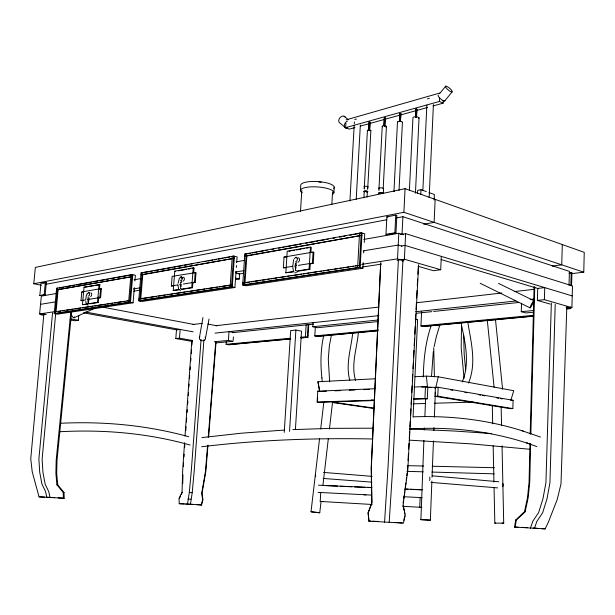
<?xml version="1.0" encoding="UTF-8"?>
<svg xmlns="http://www.w3.org/2000/svg" width="615" height="615" viewBox="0 0 615 615"><rect width="100%" height="100%" fill="white"/><g stroke="black" fill="none" stroke-linecap="round" stroke-linejoin="round"><path stroke-width="0.92" d="M433.744 347.736L434.398 376.895M463.687 335.313L464.156 353.625L465.686 370.322M529.953 443.746L529.069 482.168L527.486 497.85L524.472 511.749L515.647 520.059L514.571 527.07L545.121 528.892L548.442 521.989L557.228 499.511L561.003 483.89L566.815 306.854M530.63 443.4L529.746 482.099L528.154 497.835L525.133 511.788L516.277 520.129L515.193 527.163M182.97 474.719L182.732 483.69M530.184 434.167L534.104 286.675M530.86 433.936L534.75 286.89M566.692 308.13L571.904 307.623L572.48 285.906L405.639 233.639L400.234 234.576M571.381 273.69L583.758 272.168L584.25 252.358L405.054 188.667L35.363 267.417L33.764 283.738L41.251 285.214M562.302 244.555L561.733 264.842L552.232 266.08M569.021 285.368L569.398 271.376L402.894 216.703L396.291 217.956M570.828 285.614L571.174 272.614L569.267 272.845M566.892 308.991L570.705 308.622L570.751 306.824M571.581 285.852L571.927 272.86L571.174 272.614M296.215 265.411L296.192 262.305M555.222 304.24L549.925 482.883L547.004 498.757L542.638 512.795L536.841 521.428L534.42 528.462M550.233 304.094L537.364 300.412L537.733 288.42L544.744 287.62L544.383 299.674L571.904 307.623M551.348 303.064L545.936 482.652L543.014 498.527L538.64 512.564L532.828 521.197L530.407 528.224M533.536 312.212L525.91 312.95L521.266 311.697L521.543 303.21M423.312 377.026C423.589 359.783 425.457 342.432 431.023 326.019M431.507 376.526L433.306 351.672M512.825 408.591L513.102 400.304L438.164 387.258L435.405 387.373L435.013 396.283L510.104 408.652L512.825 408.591L437.772 396.191L435.013 396.283M423.904 440.401L420.891 519.698L430.354 520.159L431.884 481.03M432.03 477.209L433.452 440.947M433.859 430.446L433.975 427.586M434.382 417.085L435.205 396.091M435.282 394.177L435.351 392.27M424.327 429.908L424.412 427.994M424.873 416.547L425.618 398.42M433.06 105.941L443.169 103.143L443.292 100.353M418.077 266.31L433.529 270.731L440.717 269.731L441.309 256.378M437.772 396.191L438.164 387.258M533.12 316.256L423.504 326.519L420.944 325.935L421.606 311.659M429.139 197.6L433.414 104.489M425.488 386.543L427.817 386.95L427.287 398.827L424.95 398.451L425.488 386.543L414.049 387.035M434.136 199.983L434.39 194.501L429.039 192.572M443.169 103.143L439.41 101.444L439.579 97.708M435.159 199.368L434.121 222.369L423.727 224.237M380.624 263.558L371.191 467.992L371.806 502.893L368.047 512.872L368.985 521.128L403.455 523.127L405.277 515.062L403.125 504.7L407.807 469.945L418.638 264.688M380.793 262.605L371.329 467.854L371.944 502.901L368.17 512.918L368.985 521.128M415.448 193.172L419.038 117.972M417.531 193.156L417.662 190.389L421.021 189.689L426.364 191.611M420.806 194.317L421.021 189.689M422.851 190.527L426.856 105.104M413.057 417.247L417.623 319.577L415.217 319.016M89.052 299.075L89.114 297.783M402.026 234.269L402.894 216.703M583.758 272.168L403.894 212.306L405.054 188.667M402.94 259.684L392.639 468.561L389.18 522.542M440.717 269.731L404.386 259.238L405.639 233.639M409.429 189.981L412.949 117.642A3.052 1.053 1.9 0 1 416.793 116.812A3.052 1.053 1.9 0 1 418.723 118.357M415.502 116.827L415.871 109.193L416.447 109.032L416.947 109.247L416.578 116.881M415.632 116.965L415.871 109.193M415.686 116.704L416.055 109.07M416.001 117.042L416.094 115.128M416.032 117.626L416.447 109.032M416.393 117.004L416.816 109.109M393.977 191.111L397.482 122.024M399.473 121.186L399.85 113.652L400.411 113.498L400.911 113.706L400.534 121.24M399.604 121.324L400.027 113.529M399.973 121.393L400.411 113.498M400.357 121.363L400.772 113.567M395.96 233.108L394.876 232.77L395.768 215.142L386.866 216.849L385.966 234.346L387.05 234.684L395.96 233.108L396.844 215.496L395.768 215.142M399.02 190.427L402.425 122.285M402.095 260.998L403.986 260.714L397.528 258.861L398.804 233.262L363.819 239.419M398.397 259.43L387.973 468.292L384.56 522.273M414.794 334.176L415.187 326.557M415.433 321.799L415.825 314.188M416.071 309.422L416.409 302.764M416.655 297.998L417.047 290.388M417.293 285.629L417.631 278.964M417.877 274.205L418.215 267.54M378.917 189.528L382.253 126.275M383.868 125.429L384.26 117.995L384.806 117.842L385.305 118.049L384.729 126.283M384.037 125.314L384.429 117.872M384.367 126.213L384.806 117.842M384.698 126.529L385.167 117.911M383.183 188.797L386.435 126.498M383.614 188.697L383.36 193.471A2.537 0.7 2.7 0 0 379.955 192.633A2.537 0.7 2.7 0 0 378.971 193.725M410.528 415.579L410.882 408.875M411.135 404.086L411.489 397.382M411.735 392.585L412.088 385.882M412.342 381.092L412.688 374.389M412.996 368.639L413.295 362.888M413.595 357.146L413.949 350.435M414.202 345.645L414.548 338.942M364.234 188.759L367.424 130.411M363.903 197.892L364.257 191.457M368.631 130.48L369.085 122.216L369.607 122.07L370.115 122.27L369.715 129.619M368.792 130.365L369.238 122.101M369.161 130.334L369.607 122.07M369.523 130.403L369.969 122.139M364.264 242.448L364.733 233.854L361.22 232.801L244.839 253.987L242.664 284.976L246.161 285.783L362.865 268.232L363.173 262.505M363.696 252.95L363.796 251.043M367.078 197.138L367.378 191.626M367.701 188.951L370.868 130.595M356.2 199.383L360.344 125.06M362.865 268.232L359.329 267.279L361.22 232.801M407.522 470.075L407.783 465.294M408.045 460.512L408.421 453.824M408.683 449.042L408.998 443.307M409.267 438.526L409.636 431.838M409.898 427.056L410.22 421.321M354.955 127.589L349.443 129.119L345.661 127.636L345.914 123.315M349.92 200.951L354.179 125.691M354.286 123.784L354.394 121.878M373.851 400.573L319.469 402.348L317.125 402.018L317.763 391.178L374.966 388.718M317.494 400.35L317.655 397.667M331.846 204.388L332.577 191.942M333.914 192.533L334.229 187.221M372.16 504.477L320.207 501.433L320.73 492.538M300.627 337.281L305.409 336.836L306.147 324.789M297.814 271.207L309.906 269.309L310.26 263.574M310.959 252.096L311.252 247.315L310.444 247.092L287.22 251.212L285.837 272.752L294.093 271.792M308.169 324.274L307.377 337.22L300.689 337.85M298.344 265.38L312.405 263.105L313.081 252.065L313.896 252.288L313.22 263.312L309.468 263.92M301.273 337.966L307.969 337.335L308.761 324.397M377.679 321.607L317.578 327.718L312.827 326.734L313.073 322.66M378.048 330.778L317.363 336.459L314.795 335.944L315.357 326.603M300.489 211.322L301.819 190.266M289.534 431.384L295.9 330.055L301.511 331.193L295.438 429.185M296.999 271L309.091 269.101L310.444 247.092M284.23 432.368L290.687 330.586L295.9 330.055M300.42 190.712L300.75 185.407A16.774 4.697 3.7 0 1 319.362 181.679A16.774 4.697 3.7 0 1 333.676 188.413M286.036 267.717L283.346 267.817L284.045 257.07L313.081 252.065M184.554 442.731L182.678 470.206L182.048 492.092L179.011 498.434L179.234 503.685L201.582 504.953L202.965 499.803L202.051 493.245L205.81 471.59L207.97 445.145M183.339 466.508L183.593 462.726M183.977 457.06L184.177 454.224M184.623 447.612L184.815 444.776M358.368 332.546C357.031 348.444 350.727 364.464 355.608 380.408M185.007 436.096L191.826 340.725M185.799 430.569L186.068 426.772M186.406 422.021L186.676 418.223M187.083 412.527L187.283 409.682M187.69 403.986L187.89 401.134M188.29 395.437L188.498 392.593M236.69 262.636L237.098 256.909L233.623 256.032L141.05 272.891L138.713 300.75L142.119 301.427L234.922 287.474L236.075 271.23M236.352 267.41L236.483 265.503M233.154 340.403L233.408 336.905M235.499 279.579L239.281 278.979L239.635 273.913L235.991 273.052M244.97 283.077L246.876 255.825M352.756 332.692C351.157 348.513 345.361 364.457 349.827 380.378M188.897 386.897L189.105 384.037M189.52 378.317L189.72 375.45M190.135 369.73L190.343 366.871M190.75 361.151L190.958 358.291M191.303 353.525L191.58 349.712M191.918 344.946L192.195 341.133M290.764 338.95L228.634 344.769L226.097 344.315L226.297 341.525M138.713 300.75L231.432 286.682L233.623 256.032M214.397 341.786L228.388 340.418L229.018 331.639L233.715 332.531M234.43 256.232L232.239 286.867L139.505 300.904M201.074 339.534L191.327 470.506L189.305 492.507L187.483 504.262M203.926 339.695L194.225 470.667L192.218 492.677L190.419 504.431M461.542 322.937L461.181 347.521L464.064 378.225M192.495 282.862L195.27 282.408L196.024 272.56L172.123 276.358L171.354 285.983L173.999 285.852M175.805 338.558L179.465 338.173L180.149 329.432L176.49 329.855L175.805 338.558L192.549 341.51M182.478 288.989L191.726 287.536L193.241 267.879L194.04 268.071L193.679 272.745M181.433 289.457L192.526 287.712L192.887 283.038M183.378 284.03L194.471 282.231L195.224 272.376M215.704 342.063L208.247 437.426M216.011 342.463L208.654 436.642M179.58 289.742L173.238 290.441L174.768 271.161L193.241 267.879M207.555 445.952L205.471 471.513L201.697 493.222L202.612 499.795L201.228 504.961M134.908 280.97L135.392 275.274L132.01 274.536L56.618 288.266L54.22 313.565L57.502 314.157L133.063 302.788L134.347 287.612M142.15 272.691L139.813 300.581L140.597 300.743M140.758 298.882L142.772 274.721M54.22 313.565L129.665 302.119L132.01 274.536M89.029 303.672L97.501 302.342L99.084 284.584L99.861 284.745L99.438 289.411M89.805 303.818L98.277 302.495L98.777 296.891M87.584 299.567L99.815 297.583L100.606 288.689L101.383 288.842L100.591 297.737L97.77 298.19M70.102 319.915L74.815 320.746L78.336 320.261L78.766 315.557M83.648 300.481L80.996 300.635L81.795 291.925L100.606 288.689M87.922 304.118L82.441 304.709L84.04 287.251L99.084 284.584M43.903 313.519L30.75 458.828L32.234 471.874L39.053 496.859L64.191 498.273L64.022 492.477L57.733 484.897L56.695 473.312L57.003 460.404L71.448 313.642M52.552 312.889L38.876 459.044L39.706 472.189L41.897 483.982L45.518 491.5L46.84 497.435M57.518 288.097L55.119 313.427L55.88 313.565M55.734 313.066L42.112 459.228L42.95 472.374L45.149 484.166L48.777 491.693L50.099 497.62M56.057 311.69L58.187 289.188M39.814 295.561L44.157 294.793L45.349 282.385L46.348 282.577L45.156 294.985L39.814 295.561L41.005 283.215L45.349 282.385M43.865 314.719L39.606 313.965L41.336 296.107L56.465 293.447M70.787 312.159L56.188 460.289L55.888 473.235L56.918 484.851L63.23 492.454L63.391 498.265M295.315 264.811L295.469 263.228M315.303 512.326L311.021 511.772L319.577 438.518M320.692 429.001L323.805 402.364M311.021 511.772L319.754 512.787L321.076 501.371M322.944 485.189L328.341 438.564M329.44 429.047L332.638 401.449M178.05 283.323L179.457 277.957M180.38 283.569L180.541 282.154M405.885 482.906L404.931 490.216M406.238 480.154L406.584 477.401M406.823 475.572L407.168 472.82M87.937 298.652L88.099 297.376M403.117 502.878L403.502 500.164M403.763 498.358L404.155 495.644M404.409 493.83L404.67 492.023M199.36 337.95L202.958 317.555M296.061 266.987L295.484 269.562M205.448 338.458L209.039 319.024M323.813 335.137C320.592 349.189 320.338 363.742 321.906 378.033M180.995 286.751L181.256 285.475M434.113 346.675L436.296 336.812L439.94 324.643M421.713 387.127L435.866 387.358L438.234 376.803L513.756 390.71L510.834 400.365M331.493 334.591L329.363 345.861L328.287 359.037L329.663 381.923M88.883 300.351L88.306 302.442M403.794 520.359L404.801 515.9M293.647 259.668L292.725 266.349L293.355 271.038M462.242 381.984C469.783 363.857 465.624 344.561 461.757 326.204M468.499 383.045C476.794 363.119 471.021 342.094 467.738 321.906M179.426 498.442L180.564 496.067M181.317 494.491L182.455 492.115M87.184 293.578L86.284 295.661L85.723 299.912L80.996 300.635M439.51 93.749L445.76 86.108M444.599 101.06L452.017 92.05A4.42 1.107 40.3 0 0 448.55 87.415A4.42 1.107 40.3 0 0 446.083 87.776A4.42 1.107 40.3 0 0 452.017 92.05M296.699 272.491L297.376 271.684M88.483 292.732L89.06 292.64M370.115 122.27L369.085 122.216M385.305 118.049L384.26 117.995M400.911 113.706L399.85 113.652M180.795 277.042L181.494 276.919M88.214 305.009L87.645 305.101M295.515 257.531L296.399 257.385A2.237 1.461 -75.6 0 1 297.329 259.507A2.237 1.461 -75.6 0 1 295.707 261.659M180.71 290.611L180.011 290.718M295.723 272.706L294.839 272.845M74.231 317.686L95.963 307.661M502.04 445.775L503.708 523.157L494.829 523.127L494.06 487.803M494.829 523.127L495.69 523.065M296.153 270.907L296.315 270.854A1.307 0.838 54.1 0 0 295.292 270.4M181.094 289.012L181.248 288.965A1.169 0.661 55.3 0 0 180.395 288.543M88.552 303.572L88.706 303.526A1.061 0.538 55.8 0 0 87.753 303.31L87.807 303.318M181.01 278.833L181.463 278.703M346.114 119.864L439.794 93.042M345.661 127.636L439.41 101.444M360.467 126.06L427.548 107.471M33.764 283.738L403.894 212.306M42.873 283.246L46.348 282.577M45.495 284.384L386.858 219.739M59.263 288.074L63.975 287.213M65.859 286.874L70.571 286.013M72.455 285.675L74.346 285.329M76.229 284.983L91.312 282.247M93.196 281.901L97.916 281.047M99.799 280.701L104.512 279.848M106.395 279.502L108.286 279.164M110.17 278.818L114.882 277.965M116.765 277.619L132.794 274.705L130.449 302.273L54.973 313.704M152.228 271.177L141.05 272.891M154.119 270.831L158.839 269.97M160.73 269.631L165.458 268.77M167.342 268.424L172.069 267.571M173.96 267.225L175.852 266.879M177.735 266.541L182.463 265.68M184.354 265.334L189.074 264.481M190.965 264.135L192.856 263.789M197.576 262.936L199.468 262.59M204.195 261.729L206.087 261.39M207.97 261.044L212.698 260.183M214.589 259.838L216.48 259.499M218.363 259.153L223.091 258.292M224.982 257.954L229.703 257.093M231.594 256.747L233.485 256.409M248.46 253.688L250.336 253.342M252.219 253.003L256.909 252.15M258.784 251.812L263.481 250.958M265.357 250.613L267.233 250.274M271.93 249.421L273.806 249.083M278.495 248.229L280.371 247.883M282.254 247.545L284.13 247.199M286.006 246.861L290.703 246.008M292.579 245.669L297.268 244.816M299.144 244.47L301.027 244.132M305.716 243.279L307.592 242.94M309.468 242.594L314.165 241.741M316.041 241.403L317.917 241.065M319.792 240.719L324.489 239.865M326.365 239.527L328.241 239.181M332.938 238.336L334.814 237.99M339.503 237.136L341.387 236.798M343.262 236.452L345.138 236.114M349.827 235.261L351.711 234.922M353.587 234.576L358.276 233.723M360.159 233.385L362.035 233.047L360.152 267.494L243.479 285.16M140.897 274.744L234.284 258.269M244.701 256.048L361.904 235.33M131.695 276.704L56.457 289.949L132.64 276.535M141.681 274.913L232.393 258.608M246.438 256.086L359.091 235.837M99.861 284.745L84.04 287.251M178.335 270.846L186.645 269.378M188.498 269.047L190.343 268.724M192.188 268.394L194.04 268.071M288.965 251.258L290.818 250.935M292.679 250.605L294.539 250.274M296.392 249.944L301.035 249.121M302.895 248.798L304.756 248.468M306.608 248.137L308.469 247.807M385.966 234.346L394.876 232.77M134.008 279.817L141.573 278.487M236.145 261.859L244.655 260.368M99.499 289.165L101.383 288.842M286.728 256.962L284.045 257.07M40.536 304.34L56.042 301.773M133.271 288.973L139.889 287.874M235.46 272.03L243.978 270.623M363.204 250.859L398.22 245.054L401.895 246.161M401.457 246.023L405.062 245.431L572.211 295.915M133.663 291.21L140.297 290.126M238.835 274.044L243.578 273.275M171.354 285.983L177.827 284.93M179.68 284.63L181.525 284.33M283.346 267.817L292.717 266.295M294.593 265.988L296.468 265.688M82.441 304.709L87.145 303.971M173.238 290.441L179.711 289.427M285.837 272.752L293.278 271.584M39.606 313.965L54.781 311.628M361.697 264.373L397.528 258.861M54.374 311.874L130.611 300.428M58.909 311.436L60.793 311.144M62.684 310.852L64.567 310.567M66.458 310.275L73.062 309.26M74.945 308.968L76.837 308.684M78.72 308.392L80.611 308.1M82.495 307.815L89.098 306.8M90.989 306.508L92.873 306.224M94.756 305.932L96.647 305.64M98.531 305.355L105.134 304.34M107.025 304.048L108.909 303.764M110.8 303.472L112.683 303.18M114.567 302.895L121.178 301.88M123.062 301.588L124.945 301.296M126.836 301.012L128.72 300.72M140.604 298.898L149.122 297.591M151.013 297.299L156.687 296.43M158.578 296.138L165.204 295.123M167.096 294.831L168.987 294.539M170.885 294.254L172.777 293.962M174.668 293.67L181.287 292.655M183.185 292.363L185.077 292.071M186.968 291.787L188.859 291.495M190.75 291.203L201.159 289.604M203.05 289.319L204.941 289.027M206.84 288.735L217.241 287.136M219.14 286.844L221.031 286.559M222.922 286.267L229.541 285.252M244.57 282.946L249.313 282.216M251.204 281.924L253.103 281.632M255.002 281.347L260.691 280.471M262.59 280.179L265.434 279.74M267.333 279.456L269.224 279.164M271.123 278.872L273.022 278.58M274.92 278.288L276.812 277.995M278.71 277.703L285.352 276.689M287.243 276.396L289.142 276.104M291.041 275.812L292.94 275.52M294.831 275.236L301.473 274.213M303.372 273.921L305.263 273.629M307.162 273.337L309.061 273.052M310.959 272.76L316.648 271.884M318.547 271.592L321.391 271.161M323.29 270.869L325.181 270.577M327.08 270.285L328.979 269.993M330.87 269.701L332.769 269.408M334.668 269.116L337.512 268.686M339.411 268.394L341.31 268.102M343.201 267.809L345.1 267.517M346.998 267.225L348.897 266.941M350.788 266.649L353.633 266.21M355.532 265.918L357.43 265.626M397.167 260.337L404.386 259.238M242.664 284.976L359.329 267.279M362.504 266.995L381.354 264.143M201.92 437.603L241.595 433.175L284.553 430.054M569.067 273.214L571.927 272.86M201.697 446.767C258.423 439.856 315.672 437.865 372.782 438.979M192.995 324.474L202.281 323.375M215.827 325.704L378.871 307.062M417.016 302.703L501.871 293.001M514.271 291.587L534.289 289.296M420.668 519.598L430.354 520.159M215.027 333.138L378.878 315.633M415.671 311.697L515.862 300.996M530.176 299.467L534.028 299.059M537.364 300.412L544.383 299.674M232.362 332.677L313.442 324.128M416.47 313.266L431.738 311.651M433.644 311.451L518.545 302.503M312.827 326.734L378.648 319.946M521.266 311.697L533.674 310.483M215.35 342.993L232.163 341.363M226.097 344.315L290.119 338.273M314.795 335.944L378.333 329.955M420.944 325.935L533.482 315.318M228.05 344.661L290.172 338.834M316.771 336.344L377.456 330.647M422.912 326.381L533.497 316.01M409.575 428.986C449.788 426.464 490.601 430.923 528.885 443.699L526.771 443L536.826 446.575M319.715 391.478L317.947 381.746L375.035 378.794M414.994 376.726L426.41 376.134L438.234 376.803M59.355 431.768C103.266 429.301 147.708 433.129 190.112 445.037M292.802 429.624L331.108 428.348L373.451 428.194M320.669 391.44L326.388 391.194M334.967 390.825L340.687 390.587M349.266 390.218L354.986 389.971M363.565 389.61L369.284 389.364M61.046 423.243C103.966 421.229 147.3 425.273 188.759 436.742M317.125 402.018L374.374 400.127M413.495 398.827L424.95 398.451M413.926 399.266L427.287 398.827M511.288 400.357L513.102 400.304M413.318 403.84L425.718 403.486M434.298 403.24L473.396 402.11M413.772 416.816C450.772 415.494 488.118 419.83 523.427 431.169M179.234 503.685L184.139 503.9M39.053 496.859L44.641 497.105M407.23 465.647L423.527 466.032M432.161 466.239L494.475 467.723M502.017 523.065L503.8 523.119M406.961 471.351L423.266 471.813M431.907 472.066L494.26 473.85M63.23 492.454L64.022 492.477M409.844 429.001L454.5 431.038L491.631 433.567M368.862 521.051L370.768 521.128M372.675 521.205L378.386 521.443M514.571 527.07L518.161 527.224M521.751 527.37L527.685 527.655M318.455 485.189L371.86 487.534M405.239 488.994L422.405 489.748M326.035 485.65L337.474 486.15M340.333 486.28L351.78 486.78M354.64 486.903L365.125 487.364M367.993 487.495L371.806 487.664M405.177 489.125L408.037 489.256M410.897 489.379L421.39 489.84M409.067 440.132L470.913 443.853L530.66 449.342M47.47 497.243L54.735 497.612M185.938 503.985L193.302 504.377M318.032 492.392L371.475 495.09M403.917 496.743L422.051 497.643M364.034 494.775L365.948 494.867M524.472 511.749L525.133 511.788M320.207 501.433L323.367 501.609M421.298 507.367L419.73 507.275L420.168 497.558L421.736 497.666M189.305 492.507L192.218 492.677M56.918 484.851L57.733 484.897M402.779 506.276L421.913 507.398M187.967 499.011L190.896 499.18M196.985 504.631L201.582 504.953M533.028 528.008L537.764 528.339M541.554 528.6L545.121 528.892M58.071 497.827L64.191 498.273M394.953 522.435L402.272 522.973M323.129 478.439L371.821 482.137M323.475 472.412L372.121 476.356M431 482.398L497.673 487.887M432.245 475.841L498.85 481.776M515.647 520.059L516.277 520.129M315.472 512.234L319.754 512.787M332.085 402.056L373.874 408.106M332.692 402.541L374.481 408.575M317.763 391.178L319.323 391.417M371.429 399.988L374.274 400.419M435.866 387.358L437.742 387.681M450.857 389.956L452.732 390.287M464.917 392.401L466.793 392.724M478.977 394.838L480.845 395.161M482.721 395.491L484.597 395.814M496.782 397.928L498.657 398.251M500.525 398.582L502.401 398.904M46.217 314.565L44.326 314.234L40.867 314.765L43.696 315.257M70.779 318.916L78.336 320.261M179.465 338.173L192.495 340.487M229.011 344.569L229.595 344.677M228.388 340.418L233.093 341.279M85.708 312.051L193.156 331.831M83.379 312.789L176.936 329.932M44.157 294.793L45.156 294.985M103.351 307.254L194.478 324.566M97.501 302.342L98.277 302.495M207.855 324.059L216.964 325.812M81.795 291.925L82.564 292.079M129.665 302.119L133.063 302.788M305.409 336.836L307.969 337.335M129.381 302.442L128.597 302.28L130.941 274.728L131.718 274.905M306.262 337.328L306.854 337.443M56.618 288.266L57.372 288.412M99.815 297.583L100.591 297.737M307.477 335.613L308.069 335.729M139.659 299.044L138.875 298.882L232.385 284.814M317.909 336.236L318.501 336.351M191.726 287.536L192.526 287.712M194.471 282.231L195.27 282.408M230.902 287.067L230.095 286.882L232.293 256.278L233.1 256.478M231.432 286.682L234.922 287.474M174.768 271.161L175.559 271.338M244.839 284.953L244.032 284.768L246.208 253.741L247.007 253.949L244.839 253.987M424.288 326.257L424.873 326.388M243.617 283.092L242.81 282.9L360.275 265.188M235.63 278.126L239.281 278.979M309.091 269.101L309.906 269.309M312.405 263.105L313.22 263.312M358.453 267.756L357.638 267.533L359.529 233.108L360.344 233.354M180.871 288.635L180.925 288.65A1.169 0.415 -38.3 0 0 180.656 288.604M566.123 307.3L570.705 308.622M441.086 259.538L538.594 288.681M398.804 233.262L403.394 234.692M386.866 216.849L387.95 217.195M521.297 430.477L540.524 437.057M498.588 283.407L533.843 300.689A4.097 0.431 -62.9 0 1 531.068 306.716A4.097 0.431 -62.9 0 1 530.906 305.394A4.097 0.431 -62.9 0 1 533.843 300.689M480.2 283.3L530.038 307.846M182.063 277.849L182.478 278.141M297.06 258.415L297.491 258.754M344.139 116.22L348.351 119.764M345.807 128.028L340.233 123.261A4.067 2.983 -52 0 1 339.957 117.742A4.067 2.983 -52 0 1 345.292 117.257M86.261 303.679L85.769 301.319M178.573 289.127L177.989 284.953M319.646 391.332L317.947 381.746M403.056 505.622L404.032 510.312M404.416 512.187L404.808 514.063M88.053 302.196L87.868 299.951M180.526 287.489L180.318 285.006M295.5 269.201L295.269 266.418M426.41 376.134L427.433 386.881M495.498 319.731L502.601 389.318M487.326 320.492L494.106 387.219M321.891 377.848L322.283 381.854M181.425 281.293L181.479 282.631M501.148 406.63L501.579 425.726M492.292 405.685L492.684 423.827M493.161 445.783L493.937 482.068M318.824 182.032A15.406 4.313 3.7 0 1 321.238 182.286M302.219 192.756A16.79 4.62 3.7 0 1 316.848 186.899A16.79 4.62 3.7 0 1 332.384 194.394M427.471 98.907A3.267 1.184 1.5 0 1 429.378 98.369M354.747 119.587A3.06 1.046 3.1 0 1 356.431 119.102M444.899 100.545A4.397 1.138 40.3 0 1 440.878 99.092A4.397 1.138 40.3 0 1 438.372 95.141M347.483 128.112A4.097 2.983 -51.8 0 1 344.323 125.598A4.097 2.983 -51.8 0 1 347.475 121.055M397.621 122.354A2.483 0.846 2.2 0 1 400.088 121.316A2.483 0.846 2.2 0 1 402.187 122.6M393.723 191.588A3.006 0.838 2.5 0 1 394.423 191.35M382.807 126.805A2.099 0.707 2.6 0 1 382.922 125.814A2.099 0.707 2.6 0 1 385.882 125.967A2.099 0.707 2.6 0 1 385.759 126.959M378.863 190.489A2.114 0.592 2.7 0 1 379.055 190.273M379.224 188.959A2.537 0.715 2.7 0 1 379.132 188.013A2.537 0.715 2.7 0 1 382.43 188.013A2.537 0.715 2.7 0 1 383.383 188.951M379.048 193.433A1.907 0.53 2.7 0 1 380.17 192.803A1.907 0.53 2.7 0 1 382.615 193.225M367.539 130.641A1.722 0.577 2.9 0 1 369.192 129.934A1.722 0.577 2.9 0 1 370.714 130.811M367.586 188.759A1.737 0.484 2.9 0 1 367.547 189.128M364.349 188.951A1.737 0.484 2.9 0 1 364.38 188.582M364.572 187.175A2.083 0.584 2.9 0 1 364.641 186.345A2.083 0.584 2.9 0 1 367.586 186.506A2.083 0.584 2.9 0 1 367.509 187.337M364.311 191.872A2.083 0.577 2.9 0 1 364.595 191.019A2.083 0.577 2.9 0 1 367.647 191.35A2.083 0.577 2.9 0 1 366.563 192.118M364.364 191.634A1.561 0.438 2.9 0 1 365.072 191.127A1.561 0.438 2.9 0 1 367.078 191.35A1.561 0.438 2.9 0 1 366.894 191.911M427.702 387.465A4.751 0.769 2.5 0 1 431.177 387.435M434.413 387.842A4.751 0.769 2.5 0 1 435.505 388.449M429.647 477.163A3.336 2.583 -86.7 0 1 429.501 480.5M502.893 483.575A3.09 2.529 -88.4 0 1 502.786 486.665M315.733 476.425A3.029 2.03 -85.4 0 1 315.549 474.911M205.087 337.158A3.06 2.529 9.8 0 1 204.28 340.31A3.06 2.529 9.8 0 1 200.367 339.987A3.06 2.529 9.8 0 1 199.821 336.72M74.353 316.794A3.375 1.084 63.7 0 1 72.332 316.502A3.375 1.084 63.7 0 1 70.94 311.89M298.16 257.87A2.229 1.461 -75.6 0 1 299.536 259.791A2.229 1.461 -75.6 0 1 297.883 262.221M294.5 258.877A2.237 1.461 -75.6 0 1 296.376 257.301M182.832 277.542A1.983 1.169 -77.7 0 1 184.369 278.68A1.983 1.169 -77.7 0 1 183.001 281.209M180.28 277.55A1.991 1.161 -77.7 0 1 181.879 277.111A1.991 1.161 -77.7 0 1 181.994 279.587A1.991 1.161 -77.7 0 1 180.418 280.663M90.859 292.963A1.791 0.946 -78.8 0 1 91.681 294.562A1.791 0.946 -78.8 0 1 90.543 296.484M87.799 293.793A1.799 0.946 -78.8 0 1 89.167 292.625A1.799 0.946 -78.8 0 1 89.49 294.839A1.799 0.946 -78.8 0 1 88.122 296.007"/></g></svg>
